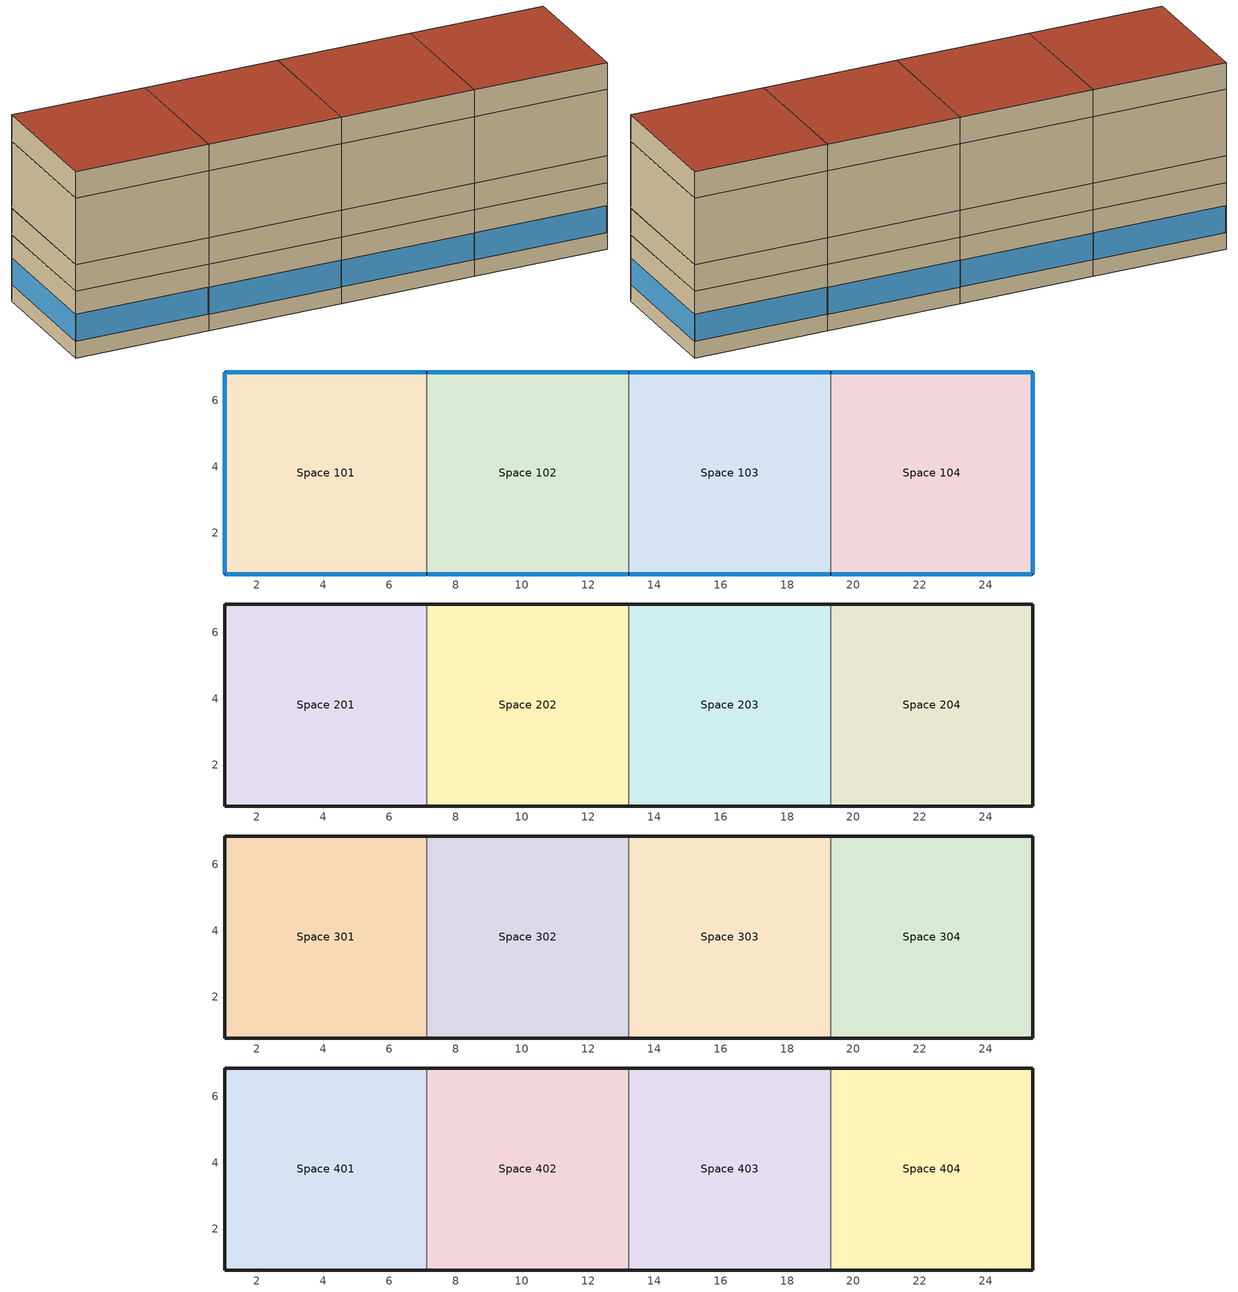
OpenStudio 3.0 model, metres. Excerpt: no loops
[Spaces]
Space 101
 floor ground: 7.13,6.86 7.13,0.77 1.03,0.77 1.03,6.86 z0
 wall outside: 7.13,6.86 1.03,6.86 1.03,0.77 7.13,0.77 z0:3.05
 wall to Space 102: 7.13,0.77 7.13,6.86 z0:3.05
 window: 7.1,6.86 1.06,6.86 / 1.06,0.77 7.1,0.77 / 1.03,6.84 1.03,0.79 z0.76:1.99
Space 102
 floor ground: 13.22,6.86 13.22,0.77 7.13,0.77 7.13,6.86 z0
 wall outside: 7.13,0.77 13.22,0.77 / 13.22,6.86 7.13,6.86 z0:3.05
 wall to Space 103: 13.22,0.77 13.22,6.86 z0:3.05
 window: 13.2,6.86 7.15,6.86 / 7.15,0.77 13.2,0.77 z0.76:1.99
Space 103
 floor ground: 19.32,6.86 19.32,0.77 13.22,0.77 13.22,6.86 z0
 wall outside: 13.22,0.77 19.32,0.77 / 19.32,6.86 13.22,6.86 z0:3.05
 wall to Space 104: 19.32,0.77 19.32,6.86 z0:3.05
 window: 13.25,0.77 19.29,0.77 / 19.29,6.86 13.25,6.86 z0.76:1.99
Space 104
 floor ground: 25.41,6.86 25.41,0.77 19.32,0.77 19.32,6.86 z0
 wall outside: 19.32,0.77 25.41,0.77 25.41,6.86 19.32,6.86 z0:3.05
 window: 19.34,0.77 25.39,0.77 / 25.41,0.79 25.41,6.84 / 25.39,6.86 19.34,6.86 z0.76:1.99
Space 201
 floor to Space 101: 7.13,6.86 7.13,0.77 1.03,0.77 1.03,6.86 z3.05
 wall outside: 7.13,6.86 1.03,6.86 1.03,0.77 7.13,0.77 z3.05:4.27
 wall to Space 202: 7.13,0.77 7.13,6.86 z3.05:4.27
Space 202
 floor to Space 102: 13.22,6.86 13.22,0.77 7.13,0.77 7.13,6.86 z3.05
 wall outside: 7.13,0.77 13.22,0.77 / 13.22,6.86 7.13,6.86 z3.05:4.27
 wall to Space 203: 13.22,0.77 13.22,6.86 z3.05:4.27
Space 203
 floor to Space 103: 19.32,6.86 19.32,0.77 13.22,0.77 13.22,6.86 z3.05
 wall outside: 13.22,0.77 19.32,0.77 / 19.32,6.86 13.22,6.86 z3.05:4.27
 wall to Space 204: 19.32,0.77 19.32,6.86 z3.05:4.27
Space 204
 floor to Space 104: 25.41,6.86 25.41,0.77 19.32,0.77 19.32,6.86 z3.05
 wall outside: 19.32,0.77 25.41,0.77 25.41,6.86 19.32,6.86 z3.05:4.27
Space 301
 floor to Space 201: 7.13,6.86 7.13,0.77 1.03,0.77 1.03,6.86 z4.27
 wall outside: 7.13,6.86 1.03,6.86 1.03,0.77 7.13,0.77 z4.27:7.32
 wall to Space 302: 7.13,0.77 7.13,6.86 z4.27:7.32
Space 302
 floor to Space 202: 13.22,6.86 13.22,0.77 7.13,0.77 7.13,6.86 z4.27
 wall outside: 7.13,0.77 13.22,0.77 / 13.22,6.86 7.13,6.86 z4.27:7.32
 wall to Space 303: 13.22,0.77 13.22,6.86 z4.27:7.32
Space 303
 floor to Space 203: 19.32,6.86 19.32,0.77 13.22,0.77 13.22,6.86 z4.27
 wall outside: 13.22,0.77 19.32,0.77 / 19.32,6.86 13.22,6.86 z4.27:7.32
 wall to Space 304: 19.32,0.77 19.32,6.86 z4.27:7.32
Space 304
 floor to Space 204: 25.41,6.86 25.41,0.77 19.32,0.77 19.32,6.86 z4.27
 wall outside: 19.32,0.77 25.41,0.77 25.41,6.86 19.32,6.86 z4.27:7.32
Space 401
 floor to Space 301: 7.13,6.86 7.13,0.77 1.03,0.77 1.03,6.86 z7.32
 wall outside: 7.13,6.86 1.03,6.86 1.03,0.77 7.13,0.77 z7.32:8.53
 wall to Space 402: 7.13,0.77 7.13,6.86 z7.32:8.53
 roof outside: 7.13,0.77 7.13,6.86 1.03,6.86 1.03,0.77 z8.53
Space 402
 floor to Space 302: 13.22,6.86 13.22,0.77 7.13,0.77 7.13,6.86 z7.32
 wall outside: 7.13,0.77 13.22,0.77 / 13.22,6.86 7.13,6.86 z7.32:8.53
 wall to Space 403: 13.22,0.77 13.22,6.86 z7.32:8.53
 roof outside: 13.22,0.77 13.22,6.86 7.13,6.86 7.13,0.77 z8.53
Space 403
 floor to Space 303: 19.32,6.86 19.32,0.77 13.22,0.77 13.22,6.86 z7.32
 wall outside: 13.22,0.77 19.32,0.77 / 19.32,6.86 13.22,6.86 z7.32:8.53
 wall to Space 404: 19.32,0.77 19.32,6.86 z7.32:8.53
 roof outside: 19.32,0.77 19.32,6.86 13.22,6.86 13.22,0.77 z8.53
Space 404
 floor to Space 304: 25.41,6.86 25.41,0.77 19.32,0.77 19.32,6.86 z7.32
 wall outside: 19.32,0.77 25.41,0.77 25.41,6.86 19.32,6.86 z7.32:8.53
 roof outside: 25.41,0.77 25.41,6.86 19.32,6.86 19.32,0.77 z8.53
[Schedule:Day]
AEDG HP-Loop-Clg-Temp-Schedule All Days: 24, 0, 21
AEDG HP-Loop-Htg-Temp-Schedule All Days: 24, 0, 5
[Curve:Quadratic] Coefficient1 Constant=1; Coefficient2 x=0; Coefficient3 x**2=0; Minimum Value of x=0; Maximum Value of x=1
Curve Quadratic 116; Curve Quadratic 128; Curve Quadratic 130; Curve Quadratic 132; Curve Quadratic 134; Curve Quadratic 146; Curve Quadratic 148; Curve Quadratic 150; Curve Quadratic 152; Curve Quadratic 164; Curve Quadratic 166; Curve Quadratic 168; Curve Quadratic 170
[Curve:Biquadratic] Coefficient1 Constant=1; Coefficient2 x=0; Coefficient3 x**2=0; Coefficient4 y=0; Coefficient5 y**2=0; Coefficient6 x*y=0; Minimum Value of x=0; Maximum Value of x=1; Minimum Value of y=0; Maximum Value of y=1
Curve Biquadratic 78; Curve Biquadratic 87; Curve Biquadratic 90; Curve Biquadratic 99; Curve Biquadratic 102; Curve Biquadratic 111; Curve Biquadratic 114
[Table:MultiVariableLookup]
Table Multi Variable Lookup 6; Table Multi Variable Lookup 22; Table Multi Variable Lookup 38; Table Multi Variable Lookup 54: LagrangeInterpolationLinearExtrapolation, BiQuadratic, 0.192678, 15.5556, 26.6667, -1.11111, 32.2222, 0.154321, 0.323625, Temperature, Temperature, Dimensionless, 2, 15.5556, -1.11111, 0.273973, 21.1111, -1.11111, 0.294118, 26.6667, -1.11111, 0.323625, 15.5556, 4.44444, 0.240964, 21.1111, 4.44444, 0.259067, 26.6667, 4.44444, 0.2849, 15.5556, 10, 0.215517, 21.1111, 10, 0.232019, 26.6667, 10, 0.255102, 15.5556, 15.5556, 0.195695, 21.1111, 15.5556, 0.210526, 26.6667, 15.5556, 0.230947, 15.5556, 21.1111, 0.179211, 21.1111, 21.1111, 0.192678, 26.6667, 21.1111, 0.211864, 15.5556, 26.6667, 0.165837, 21.1111, 26.6667, 0.178253, 26.6667, 26.6667, 0.196078, 15.5556, 32.2222, 0.154321, 21.1111, 32.2222, 0.166113, 26.6667, 32.2222, 0.182482
Table Multi Variable Lookup 7; Table Multi Variable Lookup 23; Table Multi Variable Lookup 39; Table Multi Variable Lookup 55: LagrangeInterpolationLinearExtrapolation, Quadratic, 11.1367, 1, 1.19048, 11.1367, 11.6935, Dimensionless, Power, 1, 1, 11.1367, 1.19048, 11.6935
Table Multi Variable Lookup 8; Table Multi Variable Lookup 24; Table Multi Variable Lookup 40; Table Multi Variable Lookup 56: LagrangeInterpolationLinearExtrapolation, Quadratic, 0.192678, 1, 1.19048, 0.190476, 0.192678, Dimensionless, Dimensionless, 1, 1, 0.192678, 1.19048, 0.190476
Table Multi Variable Lookup 17; Table Multi Variable Lookup 33; Table Multi Variable Lookup 49: LagrangeInterpolationLinearExtrapolation, BiQuadratic, 8.41114, 15.5556, 26.6667, -1.11111, 32.2222, 3.722, 10.7264, Temperature, Temperature, Power, 2, 15.5556, -1.11111, 3.98577, 21.1111, -1.11111, 3.86854, 26.6667, -1.11111, 3.722, 15.5556, 4.44444, 5.27528, 21.1111, 4.44444, 5.07013, 26.6667, 4.44444, 4.89429, 15.5556, 10, 6.47687, 21.1111, 10, 6.24241, 26.6667, 10, 6.03726, 15.5556, 15.5556, 7.61985, 21.1111, 15.5556, 7.35608, 26.6667, 15.5556, 7.09232, 15.5556, 21.1111, 8.70421, 21.1111, 21.1111, 8.41114, 26.6667, 21.1111, 8.11807, 15.5556, 26.6667, 9.75927, 21.1111, 26.6667, 9.40758, 26.6667, 26.6667, 9.0852, 15.5556, 32.2222, 10.7264, 21.1111, 32.2222, 10.3454, 26.6667, 32.2222, 9.99372
Table Multi Variable Lookup 18; Table Multi Variable Lookup 34; Table Multi Variable Lookup 50: LagrangeInterpolationLinearExtrapolation, BiQuadratic, 0.172712, 15.5556, 26.6667, -1.11111, 32.2222, 0.140252, 0.274725, Temperature, Temperature, Dimensionless, 2, 15.5556, -1.11111, 0.232558, 21.1111, -1.11111, 0.25, 26.6667, -1.11111, 0.274725, 15.5556, 4.44444, 0.208333, 21.1111, 4.44444, 0.224215, 26.6667, 4.44444, 0.246305, 15.5556, 10, 0.189036, 21.1111, 10, 0.203666, 26.6667, 10, 0.223714, 15.5556, 15.5556, 0.173611, 21.1111, 15.5556, 0.186567, 26.6667, 15.5556, 0.205339, 15.5556, 21.1111, 0.160514, 21.1111, 21.1111, 0.172712, 26.6667, 21.1111, 0.189753, 15.5556, 26.6667, 0.149701, 21.1111, 26.6667, 0.161031, 26.6667, 26.6667, 0.176991, 15.5556, 32.2222, 0.140252, 21.1111, 32.2222, 0.151057, 26.6667, 32.2222, 0.165837
Table Multi Variable Lookup 19; Table Multi Variable Lookup 35; Table Multi Variable Lookup 51: LagrangeInterpolationLinearExtrapolation, Quadratic, 8.41114, 1, 1.19048, 8.41114, 8.82144, Dimensionless, Power, 1, 1, 8.41114, 1.19048, 8.82144
Table Multi Variable Lookup 20; Table Multi Variable Lookup 36; Table Multi Variable Lookup 52: LagrangeInterpolationLinearExtrapolation, Quadratic, 0.172712, 1, 1.19048, 0.170648, 0.172712, Dimensionless, Dimensionless, 1, 1, 0.172712, 1.19048, 0.170648
Table Multi Variable Lookup 21; Table Multi Variable Lookup 37; Table Multi Variable Lookup 53: LagrangeInterpolationLinearExtrapolation, BiQuadratic, 11.1367, 15.5556, 26.6667, -1.11111, 32.2222, 5.24597, 14.4777, Temperature, Temperature, Power, 2, 15.5556, -1.11111, 5.65627, 21.1111, -1.11111, 5.45112, 26.6667, -1.11111, 5.24597, 15.5556, 4.44444, 7.12163, 21.1111, 4.44444, 6.88717, 26.6667, 4.44444, 6.62341, 15.5556, 10, 8.58698, 21.1111, 10, 8.29391, 26.6667, 10, 8.00084, 15.5556, 15.5556, 10.0816, 21.1111, 15.5556, 9.72996, 26.6667, 15.5556, 9.37828, 15.5556, 21.1111, 11.547, 21.1111, 21.1111, 11.1367, 26.6667, 21.1111, 10.7557, 15.5556, 26.6667, 13.0124, 21.1111, 26.6667, 12.5728, 26.6667, 26.6667, 12.1038, 15.5556, 32.2222, 14.4777, 21.1111, 32.2222, 13.9795, 26.6667, 32.2222, 13.4813
